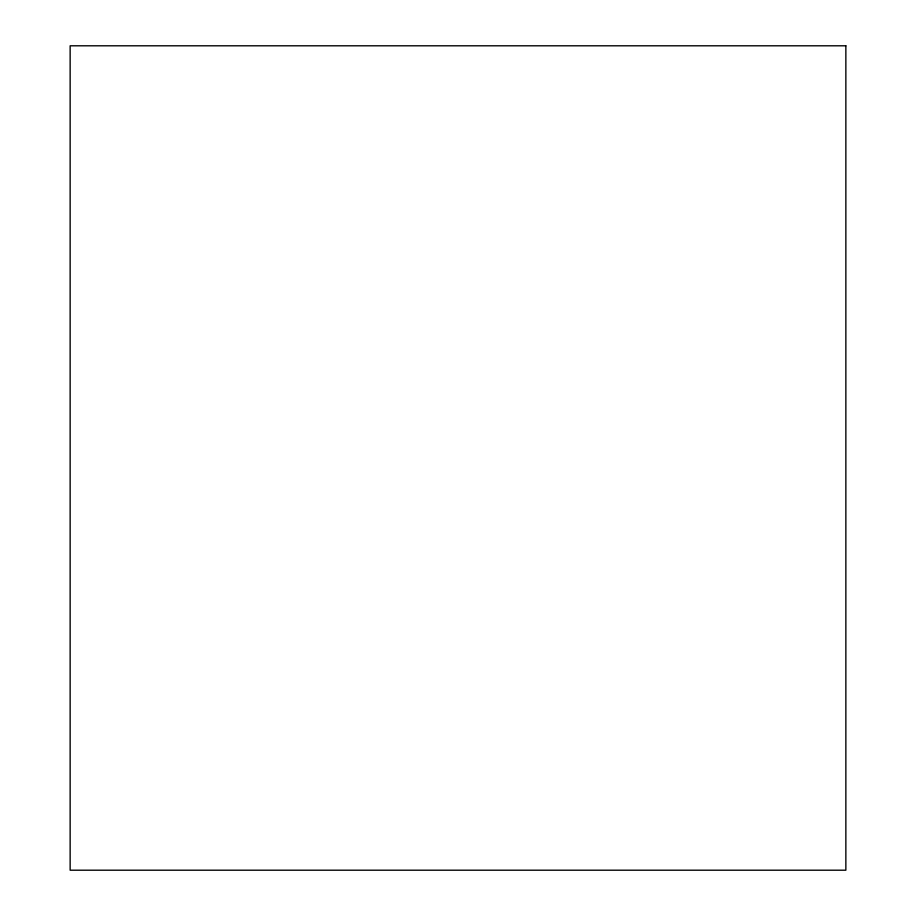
<?xml version="1.0" encoding="UTF-8"?>
<svg xmlns="http://www.w3.org/2000/svg" width="916" height="916" viewBox="0 0 916 916"><rect width="100%" height="100%" fill="white"/><g stroke="black" fill="none" stroke-linecap="round" stroke-linejoin="round"><path stroke-width="1.37" d="M845.857 45.8L70.143 45.8L70.143 870.2L845.857 870.2L845.857 45.8"/></g></svg>
